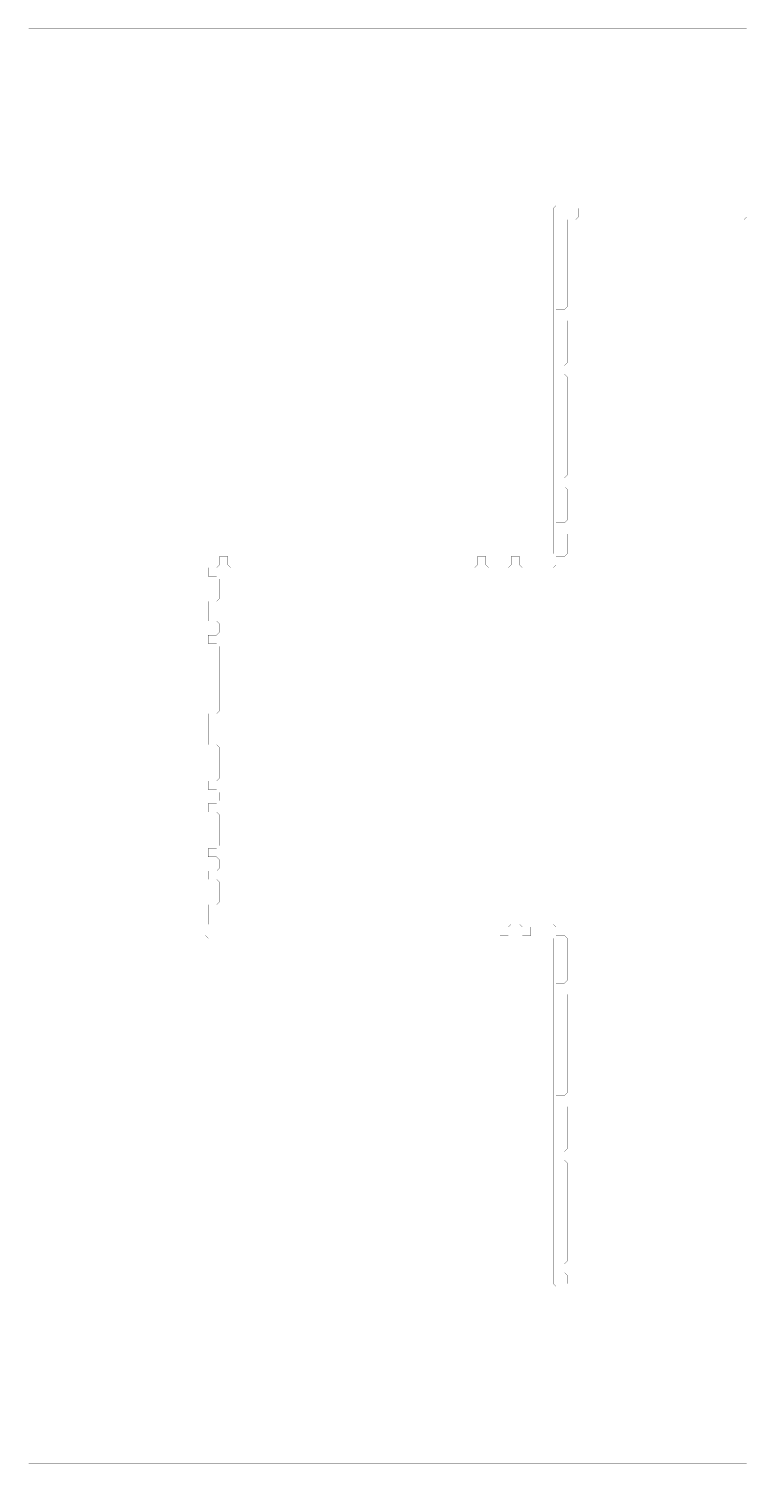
# Model space of a CAD drawing. Header units: metres. Extents: x 0 to 4939, y -4939 to 0.
# Drawn here: x 0 to 2470, y -4939 to 0 of the extents above; entities that cross this region are included whole.
import ezdxf

# ---------------------------------------------------------------- set-up
doc = ezdxf.new("R2010")
doc.units = ezdxf.units.M
doc.layers.add('conductor', color=1, linetype='Continuous')
doc.layers.add('substrate', color=5, linetype='Continuous')

msp = doc.modelspace()

# ---------------------------------------------------------------- linework, layer by layer
at = {"layer": 'conductor', "const_width": 0.5}
msp.add_lwpolyline([(2474.4, -647.6), (2464.8, -657.3), (2455.1, -657.3), (2445.4, -657.3), (2435.8, -657.3), (2426.1, -647.6), (2426.1, -637.9), (2426.1, -628.3), (2426.1, -618.6), (2416.4, -618.6), (2406.8, -618.6), (2397.1, -618.6), (2387.4, -618.6), (2377.8, -618.6), (2368.1, -618.6), (2358.4, -618.6), (2348.8, -618.6), (2339.1, -618.6), (2329.5, -618.6), (2319.8, -618.6), (2310.1, -618.6), (2300.5, -618.6), (2290.8, -618.6), (2281.1, -618.6), (2271.5, -618.6), (2261.8, -618.6), (2252.1, -618.6), (2242.5, -618.6), (2232.8, -618.6), (2223.1, -618.6), (2213.5, -618.6), (2203.8, -618.6), (2194.1, -618.6), (2184.5, -618.6), (2174.8, -618.6), (2165.1, -618.6), (2155.5, -618.6), (2145.8, -618.6), (2136.1, -618.6), (2126.5, -618.6), (2116.8, -618.6), (2107.1, -618.6), (2097.5, -618.6), (2087.8, -618.6), (2078.1, -618.6), (2068.5, -618.6), (2058.8, -618.6), (2049.1, -618.6), (2039.5, -618.6), (2029.8, -618.6), (2020.1, -618.6), (2010.5, -618.6), (2000.8, -618.6), (1991.1, -618.6), (1981.5, -618.6), (1971.8, -618.6), (1962.2, -618.6), (1952.5, -618.6), (1942.8, -618.6), (1933.2, -618.6), (1923.5, -618.6), (1913.8, -618.6), (1904.2, -618.6), (1894.5, -618.6), (1894.5, -628.3), (1894.5, -637.9), (1894.5, -647.6), (1884.8, -657.3), (1875.2, -657.3), (1865.5, -657.3), (1855.8, -657.3), (1855.8, -666.9), (1855.8, -676.6), (1855.8, -686.3), (1855.8, -695.9), (1855.8, -705.6), (1855.8, -715.3), (1855.8, -724.9), (1855.8, -734.6), (1855.8, -744.3), (1855.8, -753.9), (1855.8, -763.6), (1855.8, -773.3), (1855.8, -782.9), (1855.8, -792.6), (1855.8, -802.3), (1855.8, -811.9), (1855.8, -821.6), (1855.8, -831.3), (1855.8, -840.9), (1855.8, -850.6), (1855.8, -860.3), (1855.8, -869.9), (1855.8, -879.6), (1855.8, -889.3), (1855.8, -898.9), (1855.8, -908.6), (1855.8, -918.2), (1855.8, -927.9), (1855.8, -937.6), (1855.8, -947.2), (1855.8, -956.9), (1846.2, -966.6), (1836.5, -966.6), (1826.8, -966.6), (1817.2, -966.6), (1817.2, -976.2), (1817.2, -985.9), (1817.2, -995.6), (1826.8, -995.6), (1836.5, -995.6), (1846.2, -995.6), (1855.8, -1005.2), (1855.8, -1014.9), (1855.8, -1024.6), (1855.8, -1034.2), (1855.8, -1043.9), (1855.8, -1053.6), (1855.8, -1063.2), (1855.8, -1072.9), (1855.8, -1082.6), (1855.8, -1092.2), (1855.8, -1101.9), (1855.8, -1111.6), (1855.8, -1121.2), (1855.8, -1130.9), (1855.8, -1140.6), (1855.8, -1150.2), (1846.2, -1159.9), (1836.5, -1159.9), (1826.8, -1159.9), (1817.2, -1159.9), (1817.2, -1169.6), (1817.2, -1179.2), (1817.2, -1188.9), (1826.8, -1188.9), (1836.5, -1188.9), (1846.2, -1188.9), (1855.8, -1198.6), (1855.8, -1208.2), (1855.8, -1217.9), (1855.8, -1227.6), (1855.8, -1237.2), (1855.8, -1246.9), (1855.8, -1256.6), (1855.8, -1266.2), (1855.8, -1275.9), (1855.8, -1285.5), (1855.8, -1295.2), (1855.8, -1304.9), (1855.8, -1314.5), (1855.8, -1324.2), (1855.8, -1333.9), (1855.8, -1343.5), (1855.8, -1353.2), (1855.8, -1362.9), (1855.8, -1372.5), (1855.8, -1382.2), (1855.8, -1391.9), (1855.8, -1401.5), (1855.8, -1411.2), (1855.8, -1420.9), (1855.8, -1430.5), (1855.8, -1440.2), (1855.8, -1449.9), (1855.8, -1459.5), (1855.8, -1469.2), (1855.8, -1478.9), (1855.8, -1488.5), (1855.8, -1498.2), (1855.8, -1507.9), (1855.8, -1517.5), (1855.8, -1527.2), (1855.8, -1536.9), (1846.2, -1546.5), (1836.5, -1546.5), (1826.8, -1546.5), (1817.2, -1546.5), (1817.2, -1556.2), (1817.2, -1565.9), (1817.2, -1575.5), (1826.8, -1575.5), (1836.5, -1575.5), (1846.2, -1575.5), (1855.8, -1585.2), (1855.8, -1594.9), (1855.8, -1604.5), (1855.8, -1614.2), (1855.8, -1623.8), (1855.8, -1633.5), (1855.8, -1643.2), (1855.8, -1652.8), (1855.8, -1662.5), (1855.8, -1672.2), (1855.8, -1681.8), (1855.8, -1691.5), (1846.2, -1701.2), (1836.5, -1701.2), (1826.8, -1701.2), (1817.2, -1701.2), (1817.2, -1710.8), (1817.2, -1720.5), (1817.2, -1730.2), (1826.8, -1730.2), (1836.5, -1730.2), (1846.2, -1730.2), (1855.8, -1739.8), (1855.8, -1749.5), (1855.8, -1759.2), (1855.8, -1768.8), (1855.8, -1778.5), (1855.8, -1788.2), (1855.8, -1797.8), (1855.8, -1807.5), (1846.2, -1817.2), (1836.5, -1817.2), (1826.8, -1817.2), (1817.2, -1817.2), (1817.2, -1826.8), (1817.2, -1836.5), (1817.2, -1846.2), (1807.5, -1855.8), (1797.8, -1855.8), (1788.2, -1855.8), (1778.5, -1855.8), (1768.8, -1855.8), (1759.2, -1855.8), (1749.5, -1855.8), (1739.8, -1855.8), (1730.2, -1855.8), (1720.5, -1855.8), (1710.8, -1855.8), (1701.2, -1855.8), (1691.5, -1846.2), (1691.5, -1836.5), (1691.5, -1826.8), (1691.5, -1817.2), (1681.8, -1817.2), (1672.2, -1817.2), (1662.5, -1817.2), (1662.5, -1826.8), (1662.5, -1836.5), (1662.5, -1846.2), (1652.8, -1855.8), (1643.2, -1855.8), (1633.5, -1855.8), (1623.8, -1855.8), (1614.2, -1855.8), (1604.5, -1855.8), (1594.9, -1855.8), (1585.2, -1855.8), (1575.5, -1846.2), (1575.5, -1836.5), (1575.5, -1826.8), (1575.5, -1817.2), (1565.9, -1817.2), (1556.2, -1817.2), (1546.5, -1817.2), (1546.5, -1826.8), (1546.5, -1836.5), (1546.5, -1846.2), (1536.9, -1855.8), (1527.2, -1855.8), (1517.5, -1855.8), (1507.9, -1855.8), (1498.2, -1855.8), (1488.5, -1855.8), (1478.9, -1855.8), (1469.2, -1855.8), (1459.5, -1855.8), (1449.9, -1855.8), (1440.2, -1855.8), (1430.5, -1855.8), (1420.9, -1855.8), (1411.2, -1855.8), (1401.5, -1855.8), (1391.9, -1855.8), (1382.2, -1855.8), (1372.5, -1855.8), (1362.9, -1855.8), (1353.2, -1855.8), (1343.5, -1855.8), (1333.9, -1855.8), (1324.2, -1855.8), (1314.5, -1855.8), (1304.9, -1855.8), (1295.2, -1855.8), (1285.5, -1855.8), (1275.9, -1855.8), (1266.2, -1855.8), (1256.6, -1855.8), (1246.9, -1855.8), (1237.2, -1855.8), (1227.6, -1855.8), (1217.9, -1855.8), (1208.2, -1855.8), (1198.6, -1855.8), (1188.9, -1855.8), (1179.2, -1855.8), (1169.6, -1855.8), (1159.9, -1855.8), (1150.2, -1855.8), (1140.6, -1855.8), (1130.9, -1855.8), (1121.2, -1855.8), (1111.6, -1855.8), (1101.9, -1855.8), (1092.2, -1855.8), (1082.6, -1855.8), (1072.9, -1855.8), (1063.2, -1855.8), (1053.6, -1855.8), (1043.9, -1855.8), (1034.2, -1855.8), (1024.6, -1855.8), (1014.9, -1855.8), (1005.2, -1855.8), (995.6, -1855.8), (985.9, -1855.8), (976.2, -1855.8), (966.6, -1855.8), (956.9, -1855.8), (947.2, -1855.8), (937.6, -1855.8), (927.9, -1855.8), (918.2, -1855.8), (908.6, -1855.8), (898.9, -1855.8), (889.3, -1855.8), (879.6, -1855.8), (869.9, -1855.8), (860.3, -1855.8), (850.6, -1855.8), (840.9, -1855.8), (831.3, -1855.8), (821.6, -1855.8), (811.9, -1855.8), (802.3, -1855.8), (792.6, -1855.8), (782.9, -1855.8), (773.3, -1855.8), (763.6, -1855.8), (753.9, -1855.8), (744.3, -1855.8), (734.6, -1855.8), (724.9, -1855.8), (715.3, -1855.8), (705.6, -1855.8), (695.9, -1855.8), (686.3, -1846.2), (686.3, -1836.5), (686.3, -1826.8), (686.3, -1817.2), (676.6, -1817.2), (666.9, -1817.2), (657.3, -1817.2), (657.3, -1826.8), (657.3, -1836.5), (657.3, -1846.2), (647.6, -1855.8), (637.9, -1855.8), (628.3, -1855.8), (618.6, -1855.8), (618.6, -1865.5), (618.6, -1875.2), (618.6, -1884.8), (628.3, -1884.8), (637.9, -1884.8), (647.6, -1884.8), (657.3, -1894.5), (657.3, -1904.2), (657.3, -1913.8), (657.3, -1923.5), (657.3, -1933.2), (657.3, -1942.8), (657.3, -1952.5), (657.3, -1962.2), (647.6, -1971.8), (637.9, -1971.8), (628.3, -1971.8), (618.6, -1971.8), (618.6, -1981.5), (618.6, -1991.1), (618.6, -2000.8), (618.6, -2010.5), (618.6, -2020.1), (618.6, -2029.8), (618.6, -2039.5), (628.3, -2039.5), (637.9, -2039.5), (647.6, -2039.5), (657.3, -2049.1), (657.3, -2058.8), (657.3, -2068.5), (657.3, -2078.1), (647.6, -2087.8), (637.9, -2087.8), (628.3, -2087.8), (618.6, -2087.8), (618.6, -2097.5), (618.6, -2107.1), (618.6, -2116.8), (628.3, -2116.8), (637.9, -2116.8), (647.6, -2116.8), (657.3, -2126.5), (657.3, -2136.1), (657.3, -2145.8), (657.3, -2155.5), (657.3, -2165.1), (657.3, -2174.8), (657.3, -2184.5), (657.3, -2194.1), (657.3, -2203.8), (657.3, -2213.5), (657.3, -2223.1), (657.3, -2232.8), (657.3, -2242.5), (657.3, -2252.1), (657.3, -2261.8), (657.3, -2271.5), (657.3, -2281.1), (657.3, -2290.8), (657.3, -2300.5), (657.3, -2310.1), (657.3, -2319.8), (657.3, -2329.5), (657.3, -2339.1), (657.3, -2348.8), (647.6, -2358.4), (637.9, -2358.4), (628.3, -2358.4), (618.6, -2358.4), (618.6, -2368.1), (618.6, -2377.8), (618.6, -2387.4), (618.6, -2397.1), (618.6, -2406.8), (618.6, -2416.4), (618.6, -2426.1), (618.6, -2435.8), (618.6, -2445.4), (618.6, -2455.1), (618.6, -2464.8), (628.3, -2464.8), (637.9, -2464.8), (647.6, -2464.8), (657.3, -2474.4), (657.3, -2484.1), (657.3, -2493.8), (657.3, -2503.4), (657.3, -2513.1), (657.3, -2522.8), (657.3, -2532.4), (657.3, -2542.1), (657.3, -2551.8), (657.3, -2561.4), (657.3, -2571.1), (657.3, -2580.8), (647.6, -2590.4), (637.9, -2590.4), (628.3, -2590.4), (618.6, -2590.4), (618.6, -2600.1), (618.6, -2609.8), (618.6, -2619.4), (628.3, -2619.4), (637.9, -2619.4), (647.6, -2619.4), (657.3, -2629.1), (657.3, -2638.8), (657.3, -2648.4), (657.3, -2658.1), (647.6, -2667.8), (637.9, -2667.8), (628.3, -2667.8), (618.6, -2667.8), (618.6, -2677.4), (618.6, -2687.1), (618.6, -2696.8), (628.3, -2696.8), (637.9, -2696.8), (647.6, -2696.8), (657.3, -2706.4), (657.3, -2716.1), (657.3, -2725.7), (657.3, -2735.4), (657.3, -2745.1), (657.3, -2754.7), (657.3, -2764.4), (657.3, -2774.1), (657.3, -2783.7), (657.3, -2793.4), (657.3, -2803.1), (657.3, -2812.7), (647.6, -2822.4), (637.9, -2822.4), (628.3, -2822.4), (618.6, -2822.4), (618.6, -2832.1), (618.6, -2841.7), (618.6, -2851.4), (628.3, -2851.4), (637.9, -2851.4), (647.6, -2851.4), (657.3, -2861.1), (657.3, -2870.7), (657.3, -2880.4), (657.3, -2890.1), (647.6, -2899.7), (637.9, -2899.7), (628.3, -2899.7), (618.6, -2899.7), (618.6, -2909.4), (618.6, -2919.1), (618.6, -2928.7), (628.3, -2928.7), (637.9, -2928.7), (647.6, -2928.7), (657.3, -2938.4), (657.3, -2948.1), (657.3, -2957.7), (657.3, -2967.4), (657.3, -2977.1), (657.3, -2986.7), (657.3, -2996.4), (657.3, -3006.1), (647.6, -3015.7), (637.9, -3015.7), (628.3, -3015.7), (618.6, -3015.7), (618.6, -3025.4), (618.6, -3035.1), (618.6, -3044.7), (618.6, -3054.4), (618.6, -3064.1), (618.6, -3073.7), (618.6, -3083.4), (628.3, -3083.4), (637.9, -3083.4), (647.6, -3083.4), (657.3, -3083.4), (666.9, -3083.4), (676.6, -3083.4), (686.3, -3083.4), (695.9, -3083.4), (705.6, -3083.4), (715.3, -3083.4), (724.9, -3083.4), (734.6, -3083.4), (744.3, -3083.4), (753.9, -3083.4), (763.6, -3083.4), (773.3, -3083.4), (782.9, -3083.4), (792.6, -3083.4), (802.3, -3083.4), (811.9, -3083.4), (821.6, -3083.4), (831.3, -3083.4), (840.9, -3083.4), (850.6, -3083.4), (860.3, -3083.4), (869.9, -3083.4), (879.6, -3083.4), (889.3, -3083.4), (898.9, -3083.4), (908.6, -3083.4), (918.2, -3083.4), (927.9, -3083.4), (937.6, -3083.4), (947.2, -3083.4), (956.9, -3083.4), (966.6, -3083.4), (976.2, -3083.4), (985.9, -3083.4), (995.6, -3083.4), (1005.2, -3083.4), (1014.9, -3083.4), (1024.6, -3083.4), (1034.2, -3083.4), (1043.9, -3083.4), (1053.6, -3083.4), (1063.2, -3083.4), (1072.9, -3083.4), (1082.6, -3083.4), (1092.2, -3083.4), (1101.9, -3083.4), (1111.6, -3083.4), (1121.2, -3083.4), (1130.9, -3083.4), (1140.6, -3083.4), (1150.2, -3083.4), (1159.9, -3083.4), (1169.6, -3083.4), (1179.2, -3083.4), (1188.9, -3083.4), (1198.6, -3083.4), (1208.2, -3083.4), (1217.9, -3083.4), (1227.6, -3083.4), (1237.2, -3083.4), (1246.9, -3083.4), (1256.6, -3083.4), (1266.2, -3083.4), (1275.9, -3083.4), (1285.5, -3083.4), (1295.2, -3083.4), (1304.9, -3083.4), (1314.5, -3083.4), (1324.2, -3083.4), (1333.9, -3083.4), (1343.5, -3083.4), (1353.2, -3083.4), (1362.9, -3083.4), (1372.5, -3083.4), (1382.2, -3083.4), (1391.9, -3083.4), (1401.5, -3083.4), (1411.2, -3083.4), (1420.9, -3083.4), (1430.5, -3083.4), (1440.2, -3083.4), (1449.9, -3083.4), (1459.5, -3083.4), (1469.2, -3083.4), (1478.9, -3083.4), (1488.5, -3083.4), (1498.2, -3083.4), (1507.9, -3083.4), (1517.5, -3083.4), (1527.2, -3083.4), (1536.9, -3083.4), (1546.5, -3083.4), (1556.2, -3083.4), (1565.9, -3083.4), (1575.5, -3083.4), (1585.2, -3083.4), (1594.9, -3083.4), (1604.5, -3083.4), (1614.2, -3083.4), (1623.8, -3093), (1623.8, -3102.7), (1623.8, -3112.4), (1623.8, -3122), (1633.5, -3122), (1643.2, -3122), (1652.8, -3122), (1652.8, -3112.4), (1652.8, -3102.7), (1652.8, -3093), (1662.5, -3083.4), (1672.2, -3083.4), (1681.8, -3083.4), (1691.5, -3083.4), (1701.2, -3093), (1701.2, -3102.7), (1701.2, -3112.4), (1701.2, -3122), (1710.8, -3122), (1720.5, -3122), (1730.2, -3122), (1730.2, -3112.4), (1730.2, -3102.7), (1730.2, -3093), (1739.8, -3083.4), (1749.5, -3083.4), (1759.2, -3083.4), (1768.8, -3083.4), (1778.5, -3083.4), (1788.2, -3083.4), (1797.8, -3083.4), (1807.5, -3083.4), (1817.2, -3093), (1817.2, -3102.7), (1817.2, -3112.4), (1817.2, -3122), (1826.8, -3122), (1836.5, -3122), (1846.2, -3122), (1855.8, -3131.7), (1855.8, -3141.4), (1855.8, -3151), (1855.8, -3160.7), (1855.8, -3170.4), (1855.8, -3180), (1855.8, -3189.7), (1855.8, -3199.4), (1855.8, -3209), (1855.8, -3218.7), (1855.8, -3228.4), (1855.8, -3238), (1855.8, -3247.7), (1855.8, -3257.4), (1855.8, -3267), (1855.8, -3276.7), (1846.2, -3286.4), (1836.5, -3286.4), (1826.8, -3286.4), (1817.2, -3286.4), (1817.2, -3296), (1817.2, -3305.7), (1817.2, -3315.4), (1826.8, -3315.4), (1836.5, -3315.4), (1846.2, -3315.4), (1855.8, -3325), (1855.8, -3334.7), (1855.8, -3344.4), (1855.8, -3354), (1855.8, -3363.7), (1855.8, -3373.4), (1855.8, -3383), (1855.8, -3392.7), (1855.8, -3402.4), (1855.8, -3412), (1855.8, -3421.7), (1855.8, -3431.3), (1855.8, -3441), (1855.8, -3450.7), (1855.8, -3460.3), (1855.8, -3470), (1855.8, -3479.7), (1855.8, -3489.3), (1855.8, -3499), (1855.8, -3508.7), (1855.8, -3518.3), (1855.8, -3528), (1855.8, -3537.7), (1855.8, -3547.3), (1855.8, -3557), (1855.8, -3566.7), (1855.8, -3576.3), (1855.8, -3586), (1855.8, -3595.7), (1855.8, -3605.3), (1855.8, -3615), (1855.8, -3624.7), (1855.8, -3634.3), (1855.8, -3644), (1855.8, -3653.7), (1855.8, -3663.3), (1846.2, -3673), (1836.5, -3673), (1826.8, -3673), (1817.2, -3673), (1817.2, -3682.7), (1817.2, -3692.3), (1817.2, -3702), (1826.8, -3702), (1836.5, -3702), (1846.2, -3702), (1855.8, -3711.7), (1855.8, -3721.3), (1855.8, -3731), (1855.8, -3740.7), (1855.8, -3750.3), (1855.8, -3760), (1855.8, -3769.7), (1855.8, -3779.3), (1855.8, -3789), (1855.8, -3798.6), (1855.8, -3808.3), (1855.8, -3818), (1855.8, -3827.6), (1855.8, -3837.3), (1855.8, -3847), (1855.8, -3856.6), (1846.2, -3866.3), (1836.5, -3866.3), (1826.8, -3866.3), (1817.2, -3866.3), (1817.2, -3876), (1817.2, -3885.6), (1817.2, -3895.3), (1826.8, -3895.3), (1836.5, -3895.3), (1846.2, -3895.3), (1855.8, -3905), (1855.8, -3914.6), (1855.8, -3924.3), (1855.8, -3934), (1855.8, -3943.6), (1855.8, -3953.3), (1855.8, -3963), (1855.8, -3972.6), (1855.8, -3982.3), (1855.8, -3992), (1855.8, -4001.6), (1855.8, -4011.3), (1855.8, -4021), (1855.8, -4030.6), (1855.8, -4040.3), (1855.8, -4050), (1855.8, -4059.6), (1855.8, -4069.3), (1855.8, -4079), (1855.8, -4088.6), (1855.8, -4098.3), (1855.8, -4108), (1855.8, -4117.6), (1855.8, -4127.3), (1855.8, -4137), (1855.8, -4146.6), (1855.8, -4156.3), (1855.8, -4165.9), (1855.8, -4175.6), (1855.8, -4185.3), (1855.8, -4194.9), (1855.8, -4204.6), (1855.8, -4214.3), (1855.8, -4223.9), (1855.8, -4233.6), (1855.8, -4243.3), (1846.2, -4252.9), (1836.5, -4252.9), (1826.8, -4252.9), (1817.2, -4252.9), (1817.2, -4262.6), (1817.2, -4272.3), (1817.2, -4281.9), (1826.8, -4281.9), (1836.5, -4281.9), (1846.2, -4281.9), (1855.8, -4291.6), (1855.8, -4301.3), (1855.8, -4310.9), (1855.8, -4320.6), (1865.5, -4320.6), (1875.2, -4320.6), (1884.8, -4320.6), (1894.5, -4320.6), (1904.2, -4320.6), (1913.8, -4320.6), (1923.5, -4320.6), (1933.2, -4320.6), (1942.8, -4320.6), (1952.5, -4320.6), (1962.2, -4320.6), (1971.8, -4320.6), (1981.5, -4320.6), (1991.1, -4320.6), (2000.8, -4320.6), (2010.5, -4320.6), (2020.1, -4320.6), (2029.8, -4320.6), (2039.5, -4320.6), (2049.1, -4320.6), (2058.8, -4320.6), (2068.5, -4320.6), (2078.1, -4320.6), (2087.8, -4320.6), (2097.5, -4320.6), (2107.1, -4320.6), (2116.8, -4320.6), (2116.8, -4310.9), (2116.8, -4301.3), (2116.8, -4291.6), (2126.5, -4281.9), (2136.1, -4281.9), (2145.8, -4281.9), (2155.5, -4281.9), (2165.1, -4291.6), (2165.1, -4301.3), (2165.1, -4310.9), (2165.1, -4320.6), (2174.8, -4320.6), (2184.5, -4320.6), (2194.1, -4320.6), (2203.8, -4320.6), (2213.5, -4320.6), (2223.1, -4320.6), (2232.8, -4320.6), (2242.5, -4320.6), (2252.1, -4320.6), (2261.8, -4320.6), (2271.5, -4320.6), (2281.1, -4320.6), (2290.8, -4320.6), (2300.5, -4320.6), (2310.1, -4320.6), (2319.8, -4320.6), (2329.5, -4320.6), (2339.1, -4320.6), (2348.8, -4320.6), (2358.4, -4320.6), (2368.1, -4320.6), (2377.8, -4320.6), (2387.4, -4320.6), (2397.1, -4320.6), (2406.8, -4320.6), (2416.4, -4320.6), (2426.1, -4320.6), (2435.8, -4320.6), (2445.4, -4320.6), (2455.1, -4320.6), (2464.8, -4320.6), (2474.4, -4320.6)], dxfattribs=at)
at = {"layer": 'substrate', "const_width": 0.5}
for points in [[(2474.4, 0), (2464.8, 0), (2455.1, 0), (2445.4, 0), (2435.8, 0), (2426.1, 0), (2416.4, 0), (2406.8, 0), (2397.1, 0), (2387.4, 0), (2377.8, 0), (2368.1, 0), (2358.4, 0), (2348.8, 0), (2339.1, 0), (2329.5, 0), (2319.8, 0), (2310.1, 0), (2300.5, 0), (2290.8, 0), (2281.1, 0), (2271.5, 0), (2261.8, 0), (2252.1, 0), (2242.5, 0), (2232.8, 0), (2223.1, 0), (2213.5, 0), (2203.8, 0), (2194.1, 0), (2184.5, 0), (2174.8, 0), (2165.1, 0), (2155.5, 0), (2145.8, 0), (2136.1, 0), (2126.5, 0), (2116.8, 0), (2107.1, 0), (2097.5, 0), (2087.8, 0), (2078.1, 0), (2068.5, 0), (2058.8, 0), (2049.1, 0), (2039.5, 0), (2029.8, 0), (2020.1, 0), (2010.5, 0), (2000.8, 0), (1991.1, 0), (1981.5, 0), (1971.8, 0), (1962.2, 0), (1952.5, 0), (1942.8, 0), (1933.2, 0), (1923.5, 0), (1913.8, 0), (1904.2, 0), (1894.5, 0), (1884.8, 0), (1875.2, 0), (1865.5, 0), (1855.8, 0), (1846.2, 0), (1836.5, 0), (1826.8, 0), (1817.2, 0), (1807.5, 0), (1797.8, 0), (1788.2, 0), (1778.5, 0), (1768.8, 0), (1759.2, 0), (1749.5, 0), (1739.8, 0), (1730.2, 0), (1720.5, 0), (1710.8, 0), (1701.2, 0), (1691.5, 0), (1681.8, 0), (1672.2, 0), (1662.5, 0), (1652.8, 0), (1643.2, 0), (1633.5, 0), (1623.8, 0), (1614.2, 0), (1604.5, 0), (1594.9, 0), (1585.2, 0), (1575.5, 0), (1565.9, 0), (1556.2, 0), (1546.5, 0), (1536.9, 0), (1527.2, 0), (1517.5, 0), (1507.9, 0), (1498.2, 0), (1488.5, 0), (1478.9, 0), (1469.2, 0), (1459.5, 0), (1449.9, 0), (1440.2, 0), (1430.5, 0), (1420.9, 0), (1411.2, 0), (1401.5, 0), (1391.9, 0), (1382.2, 0), (1372.5, 0), (1362.9, 0), (1353.2, 0), (1343.5, 0), (1333.9, 0), (1324.2, 0), (1314.5, 0), (1304.9, 0), (1295.2, 0), (1285.5, 0), (1275.9, 0), (1266.2, 0), (1256.6, 0), (1246.9, 0), (1237.2, 0), (1227.6, 0), (1217.9, 0), (1208.2, 0), (1198.6, 0), (1188.9, 0), (1179.2, 0), (1169.6, 0), (1159.9, 0), (1150.2, 0), (1140.6, 0), (1130.9, 0), (1121.2, 0), (1111.6, 0), (1101.9, 0), (1092.2, 0), (1082.6, 0), (1072.9, 0), (1063.2, 0), (1053.6, 0), (1043.9, 0), (1034.2, 0), (1024.6, 0), (1014.9, 0), (1005.2, 0), (995.6, 0), (985.9, 0), (976.2, 0), (966.6, 0), (956.9, 0), (947.2, 0), (937.6, 0), (927.9, 0), (918.2, 0), (908.6, 0), (898.9, 0), (889.3, 0), (879.6, 0), (869.9, 0), (860.3, 0), (850.6, 0), (840.9, 0), (831.3, 0), (821.6, 0), (811.9, 0), (802.3, 0), (792.6, 0), (782.9, 0), (773.3, 0), (763.6, 0), (753.9, 0), (744.3, 0), (734.6, 0), (724.9, 0), (715.3, 0), (705.6, 0), (695.9, 0), (686.3, 0), (676.6, 0), (666.9, 0), (657.3, 0), (647.6, 0), (637.9, 0), (628.3, 0), (618.6, 0), (608.9, 0), (599.3, 0), (589.6, 0), (579.9, 0), (570.3, 0), (560.6, 0), (550.9, 0), (541.3, 0), (531.6, 0), (522, 0), (512.3, 0), (502.6, 0), (493, 0), (483.3, 0), (473.6, 0), (464, 0), (454.3, 0), (444.6, 0), (435, 0), (425.3, 0), (415.6, 0), (406, 0), (396.3, 0), (386.6, 0), (377, 0), (367.3, 0), (357.6, 0), (348, 0), (338.3, 0), (328.6, 0), (319, 0), (309.3, 0), (299.6, 0), (290, 0), (280.3, 0), (270.6, 0), (261, 0), (251.3, 0), (241.6, 0), (232, 0), (222.3, 0), (212.6, 0), (203, 0), (193.3, 0), (183.6, 0), (174, 0), (164.3, 0), (154.7, 0), (145, 0), (135.3, 0), (125.7, 0), (116, 0), (106.3, 0), (96.7, 0), (87, 0), (77.3, 0), (67.7, 0), (58, 0), (48.3, 0), (38.7, 0), (29, 0), (19.3, 0), (9.7, 0), (0, 0), (0, -9.7), (0, -19.3), (0, -29), (0, -38.7), (0, -48.3), (0, -58), (0, -67.7), (0, -77.3), (0, -87), (0, -96.7), (0, -106.3), (0, -116), (0, -125.7), (0, -135.3), (0, -145), (0, -154.7), (0, -164.3), (0, -174), (0, -183.6), (0, -193.3), (0, -203), (0, -212.6), (0, -222.3), (0, -232), (0, -241.6), (0, -251.3), (0, -261), (0, -270.6), (0, -280.3), (0, -290), (0, -299.6), (0, -309.3), (0, -319), (0, -328.6), (0, -338.3), (0, -348), (0, -357.6), (0, -367.3), (0, -377), (0, -386.6), (0, -396.3), (0, -406), (0, -415.6), (0, -425.3), (0, -435), (0, -444.6), (0, -454.3), (0, -464), (0, -473.6), (0, -483.3), (0, -493), (0, -502.6), (0, -512.3), (0, -522), (0, -531.6), (0, -541.3), (0, -550.9), (0, -560.6), (0, -570.3), (0, -579.9), (0, -589.6), (0, -599.3), (0, -608.9), (0, -618.6), (0, -628.3), (0, -637.9), (0, -647.6), (0, -657.3), (0, -666.9), (0, -676.6), (0, -686.3), (0, -695.9), (0, -705.6), (0, -715.3), (0, -724.9), (0, -734.6), (0, -744.3), (0, -753.9), (0, -763.6), (0, -773.3), (0, -782.9), (0, -792.6), (0, -802.3), (0, -811.9), (0, -821.6), (0, -831.3), (0, -840.9), (0, -850.6), (0, -860.3), (0, -869.9), (0, -879.6), (0, -889.3), (0, -898.9), (0, -908.6), (0, -918.2), (0, -927.9), (0, -937.6), (0, -947.2), (0, -956.9), (0, -966.6), (0, -976.2), (0, -985.9), (0, -995.6), (0, -1005.2), (0, -1014.9), (0, -1024.6), (0, -1034.2), (0, -1043.9), (0, -1053.6), (0, -1063.2), (0, -1072.9), (0, -1082.6), (0, -1092.2), (0, -1101.9), (0, -1111.6), (0, -1121.2), (0, -1130.9), (0, -1140.6), (0, -1150.2), (0, -1159.9), (0, -1169.6), (0, -1179.2), (0, -1188.9), (0, -1198.6), (0, -1208.2), (0, -1217.9), (0, -1227.6), (0, -1237.2), (0, -1246.9), (0, -1256.6), (0, -1266.2), (0, -1275.9), (0, -1285.5), (0, -1295.2), (0, -1304.9), (0, -1314.5), (0, -1324.2), (0, -1333.9), (0, -1343.5), (0, -1353.2), (0, -1362.9), (0, -1372.5), (0, -1382.2), (0, -1391.9), (0, -1401.5), (0, -1411.2), (0, -1420.9), (0, -1430.5), (0, -1440.2), (0, -1449.9), (0, -1459.5), (0, -1469.2), (0, -1478.9), (0, -1488.5), (0, -1498.2), (0, -1507.9), (0, -1517.5), (0, -1527.2), (0, -1536.9), (0, -1546.5), (0, -1556.2), (0, -1565.9), (0, -1575.5), (0, -1585.2), (0, -1594.9), (0, -1604.5), (0, -1614.2), (0, -1623.8), (0, -1633.5), (0, -1643.2), (0, -1652.8), (0, -1662.5), (0, -1672.2), (0, -1681.8), (0, -1691.5), (0, -1701.2), (0, -1710.8), (0, -1720.5), (0, -1730.2), (0, -1739.8), (0, -1749.5), (0, -1759.2), (0, -1768.8), (0, -1778.5), (0, -1788.2), (0, -1797.8), (0, -1807.5), (0, -1817.2), (0, -1826.8), (0, -1836.5), (0, -1846.2), (0, -1855.8), (0, -1865.5), (0, -1875.2), (0, -1884.8), (0, -1894.5), (0, -1904.2), (0, -1913.8), (0, -1923.5), (0, -1933.2), (0, -1942.8), (0, -1952.5), (0, -1962.2), (0, -1971.8), (0, -1981.5), (0, -1991.1), (0, -2000.8), (0, -2010.5), (0, -2020.1), (0, -2029.8), (0, -2039.5), (0, -2049.1), (0, -2058.8), (0, -2068.5), (0, -2078.1), (0, -2087.8), (0, -2097.5), (0, -2107.1), (0, -2116.8), (0, -2126.5), (0, -2136.1), (0, -2145.8), (0, -2155.5), (0, -2165.1), (0, -2174.8), (0, -2184.5), (0, -2194.1), (0, -2203.8), (0, -2213.5), (0, -2223.1), (0, -2232.8), (0, -2242.5), (0, -2252.1), (0, -2261.8), (0, -2271.5), (0, -2281.1), (0, -2290.8), (0, -2300.5), (0, -2310.1), (0, -2319.8), (0, -2329.5), (0, -2339.1), (0, -2348.8), (0, -2358.4), (0, -2368.1), (0, -2377.8), (0, -2387.4), (0, -2397.1), (0, -2406.8), (0, -2416.4), (0, -2426.1), (0, -2435.8), (0, -2445.4), (0, -2455.1), (0, -2464.8), (0, -2474.4), (0, -2484.1), (0, -2493.8), (0, -2503.4), (0, -2513.1), (0, -2522.8), (0, -2532.4), (0, -2542.1), (0, -2551.8), (0, -2561.4), (0, -2571.1), (0, -2580.8), (0, -2590.4), (0, -2600.1), (0, -2609.8), (0, -2619.4), (0, -2629.1), (0, -2638.8), (0, -2648.4), (0, -2658.1), (0, -2667.8), (0, -2677.4), (0, -2687.1), (0, -2696.8), (0, -2706.4), (0, -2716.1), (0, -2725.7), (0, -2735.4), (0, -2745.1), (0, -2754.7), (0, -2764.4), (0, -2774.1), (0, -2783.7), (0, -2793.4), (0, -2803.1), (0, -2812.7), (0, -2822.4), (0, -2832.1), (0, -2841.7), (0, -2851.4), (0, -2861.1), (0, -2870.7), (0, -2880.4), (0, -2890.1), (0, -2899.7), (0, -2909.4), (0, -2919.1), (0, -2928.7), (0, -2938.4), (0, -2948.1), (0, -2957.7), (0, -2967.4), (0, -2977.1), (0, -2986.7), (0, -2996.4), (0, -3006.1), (0, -3015.7), (0, -3025.4), (0, -3035.1), (0, -3044.7), (0, -3054.4), (0, -3064.1), (0, -3073.7), (0, -3083.4), (0, -3093), (0, -3102.7), (0, -3112.4), (0, -3122), (0, -3131.7), (0, -3141.4), (0, -3151), (0, -3160.7), (0, -3170.4), (0, -3180), (0, -3189.7), (0, -3199.4), (0, -3209), (0, -3218.7), (0, -3228.4), (0, -3238), (0, -3247.7), (0, -3257.4), (0, -3267), (0, -3276.7), (0, -3286.4), (0, -3296), (0, -3305.7), (0, -3315.4), (0, -3325), (0, -3334.7), (0, -3344.4), (0, -3354), (0, -3363.7), (0, -3373.4), (0, -3383), (0, -3392.7), (0, -3402.4), (0, -3412), (0, -3421.7), (0, -3431.3), (0, -3441), (0, -3450.7), (0, -3460.3), (0, -3470), (0, -3479.7), (0, -3489.3), (0, -3499), (0, -3508.7), (0, -3518.3), (0, -3528), (0, -3537.7), (0, -3547.3), (0, -3557), (0, -3566.7), (0, -3576.3), (0, -3586), (0, -3595.7), (0, -3605.3), (0, -3615), (0, -3624.7), (0, -3634.3), (0, -3644), (0, -3653.7), (0, -3663.3), (0, -3673), (0, -3682.7), (0, -3692.3), (0, -3702), (0, -3711.7), (0, -3721.3), (0, -3731), (0, -3740.7), (0, -3750.3), (0, -3760), (0, -3769.7), (0, -3779.3), (0, -3789), (0, -3798.6), (0, -3808.3), (0, -3818), (0, -3827.6), (0, -3837.3), (0, -3847), (0, -3856.6), (0, -3866.3), (0, -3876), (0, -3885.6), (0, -3895.3), (0, -3905), (0, -3914.6), (0, -3924.3), (0, -3934), (0, -3943.6), (0, -3953.3), (0, -3963), (0, -3972.6), (0, -3982.3), (0, -3992), (0, -4001.6), (0, -4011.3), (0, -4021), (0, -4030.6), (0, -4040.3), (0, -4050), (0, -4059.6), (0, -4069.3), (0, -4079), (0, -4088.6), (0, -4098.3), (0, -4108), (0, -4117.6), (0, -4127.3), (0, -4137), (0, -4146.6), (0, -4156.3), (0, -4165.9), (0, -4175.6), (0, -4185.3), (0, -4194.9), (0, -4204.6), (0, -4214.3), (0, -4223.9), (0, -4233.6), (0, -4243.3), (0, -4252.9), (0, -4262.6), (0, -4272.3), (0, -4281.9), (0, -4291.6), (0, -4301.3), (0, -4310.9), (0, -4320.6), (0, -4330.3), (0, -4339.9), (0, -4349.6), (0, -4359.3), (0, -4368.9), (0, -4378.6), (0, -4388.3), (0, -4397.9), (0, -4407.6), (0, -4417.3), (0, -4426.9), (0, -4436.6), (0, -4446.3), (0, -4455.9), (0, -4465.6), (0, -4475.3), (0, -4484.9), (0, -4494.6), (0, -4504.3), (0, -4513.9), (0, -4523.6), (0, -4533.2), (0, -4542.9), (0, -4552.6), (0, -4562.2), (0, -4571.9), (0, -4581.6), (0, -4591.2), (0, -4600.9), (0, -4610.6), (0, -4620.2), (0, -4629.9), (0, -4639.6), (0, -4649.2), (0, -4658.9), (0, -4668.6), (0, -4678.2), (0, -4687.9), (0, -4697.6), (0, -4707.2), (0, -4716.9), (0, -4726.6), (0, -4736.2), (0, -4745.9), (0, -4755.6), (0, -4765.2), (0, -4774.9), (0, -4784.6), (0, -4794.2), (0, -4803.9), (0, -4813.6), (0, -4823.2), (0, -4832.9), (0, -4842.6), (0, -4852.2), (0, -4861.9), (0, -4871.5), (0, -4881.2), (0, -4890.9), (0, -4900.5), (0, -4910.2), (0, -4919.9), (0, -4929.5), (0, -4939.2), (9.7, -4939.2), (19.3, -4939.2), (29, -4939.2), (38.7, -4939.2), (48.3, -4939.2), (58, -4939.2), (67.7, -4939.2), (77.3, -4939.2), (87, -4939.2), (96.7, -4939.2), (106.3, -4939.2), (116, -4939.2), (125.7, -4939.2), (135.3, -4939.2), (145, -4939.2), (154.7, -4939.2), (164.3, -4939.2), (174, -4939.2), (183.6, -4939.2), (193.3, -4939.2), (203, -4939.2), (212.6, -4939.2), (222.3, -4939.2), (232, -4939.2), (241.6, -4939.2), (251.3, -4939.2), (261, -4939.2), (270.6, -4939.2), (280.3, -4939.2), (290, -4939.2), (299.6, -4939.2), (309.3, -4939.2), (319, -4939.2), (328.6, -4939.2), (338.3, -4939.2), (348, -4939.2), (357.6, -4939.2), (367.3, -4939.2), (377, -4939.2), (386.6, -4939.2), (396.3, -4939.2), (406, -4939.2), (415.6, -4939.2), (425.3, -4939.2), (435, -4939.2), (444.6, -4939.2), (454.3, -4939.2), (464, -4939.2), (473.6, -4939.2), (483.3, -4939.2), (493, -4939.2), (502.6, -4939.2), (512.3, -4939.2), (522, -4939.2), (531.6, -4939.2), (541.3, -4939.2), (550.9, -4939.2), (560.6, -4939.2), (570.3, -4939.2), (579.9, -4939.2), (589.6, -4939.2), (599.3, -4939.2), (608.9, -4939.2), (618.6, -4939.2), (628.3, -4939.2), (637.9, -4939.2), (647.6, -4939.2), (657.3, -4939.2), (666.9, -4939.2), (676.6, -4939.2), (686.3, -4939.2), (695.9, -4939.2), (705.6, -4939.2), (715.3, -4939.2), (724.9, -4939.2), (734.6, -4939.2), (744.3, -4939.2), (753.9, -4939.2), (763.6, -4939.2), (773.3, -4939.2), (782.9, -4939.2), (792.6, -4939.2), (802.3, -4939.2), (811.9, -4939.2), (821.6, -4939.2), (831.3, -4939.2), (840.9, -4939.2), (850.6, -4939.2), (860.3, -4939.2), (869.9, -4939.2), (879.6, -4939.2), (889.3, -4939.2), (898.9, -4939.2), (908.6, -4939.2), (918.2, -4939.2), (927.9, -4939.2), (937.6, -4939.2), (947.2, -4939.2), (956.9, -4939.2), (966.6, -4939.2), (976.2, -4939.2), (985.9, -4939.2), (995.6, -4939.2), (1005.2, -4939.2), (1014.9, -4939.2), (1024.6, -4939.2), (1034.2, -4939.2), (1043.9, -4939.2), (1053.6, -4939.2), (1063.2, -4939.2), (1072.9, -4939.2), (1082.6, -4939.2), (1092.2, -4939.2), (1101.9, -4939.2), (1111.6, -4939.2), (1121.2, -4939.2), (1130.9, -4939.2), (1140.6, -4939.2), (1150.2, -4939.2), (1159.9, -4939.2), (1169.6, -4939.2), (1179.2, -4939.2), (1188.9, -4939.2), (1198.6, -4939.2), (1208.2, -4939.2), (1217.9, -4939.2), (1227.6, -4939.2), (1237.2, -4939.2), (1246.9, -4939.2), (1256.6, -4939.2), (1266.2, -4939.2), (1275.9, -4939.2), (1285.5, -4939.2), (1295.2, -4939.2), (1304.9, -4939.2), (1314.5, -4939.2), (1324.2, -4939.2), (1333.9, -4939.2), (1343.5, -4939.2), (1353.2, -4939.2), (1362.9, -4939.2), (1372.5, -4939.2), (1382.2, -4939.2), (1391.9, -4939.2), (1401.5, -4939.2), (1411.2, -4939.2), (1420.9, -4939.2), (1430.5, -4939.2), (1440.2, -4939.2), (1449.9, -4939.2), (1459.5, -4939.2), (1469.2, -4939.2), (1478.9, -4939.2), (1488.5, -4939.2), (1498.2, -4939.2), (1507.9, -4939.2), (1517.5, -4939.2), (1527.2, -4939.2), (1536.9, -4939.2), (1546.5, -4939.2), (1556.2, -4939.2), (1565.9, -4939.2), (1575.5, -4939.2), (1585.2, -4939.2), (1594.9, -4939.2), (1604.5, -4939.2), (1614.2, -4939.2), (1623.8, -4939.2), (1633.5, -4939.2), (1643.2, -4939.2), (1652.8, -4939.2), (1662.5, -4939.2), (1672.2, -4939.2), (1681.8, -4939.2), (1691.5, -4939.2), (1701.2, -4939.2), (1710.8, -4939.2), (1720.5, -4939.2), (1730.2, -4939.2), (1739.8, -4939.2), (1749.5, -4939.2), (1759.2, -4939.2), (1768.8, -4939.2), (1778.5, -4939.2), (1788.2, -4939.2), (1797.8, -4939.2), (1807.5, -4939.2), (1817.2, -4939.2), (1826.8, -4939.2), (1836.5, -4939.2), (1846.2, -4939.2), (1855.8, -4939.2), (1865.5, -4939.2), (1875.2, -4939.2), (1884.8, -4939.2), (1894.5, -4939.2), (1904.2, -4939.2), (1913.8, -4939.2), (1923.5, -4939.2), (1933.2, -4939.2), (1942.8, -4939.2), (1952.5, -4939.2), (1962.2, -4939.2), (1971.8, -4939.2), (1981.5, -4939.2), (1991.1, -4939.2), (2000.8, -4939.2), (2010.5, -4939.2), (2020.1, -4939.2), (2029.8, -4939.2), (2039.5, -4939.2), (2049.1, -4939.2), (2058.8, -4939.2), (2068.5, -4939.2), (2078.1, -4939.2), (2087.8, -4939.2), (2097.5, -4939.2), (2107.1, -4939.2), (2116.8, -4939.2), (2126.5, -4939.2), (2136.1, -4939.2), (2145.8, -4939.2), (2155.5, -4939.2), (2165.1, -4939.2), (2174.8, -4939.2), (2184.5, -4939.2), (2194.1, -4939.2), (2203.8, -4939.2), (2213.5, -4939.2), (2223.1, -4939.2), (2232.8, -4939.2), (2242.5, -4939.2), (2252.1, -4939.2), (2261.8, -4939.2), (2271.5, -4939.2), (2281.1, -4939.2), (2290.8, -4939.2), (2300.5, -4939.2), (2310.1, -4939.2), (2319.8, -4939.2), (2329.5, -4939.2), (2339.1, -4939.2), (2348.8, -4939.2), (2358.4, -4939.2), (2368.1, -4939.2), (2377.8, -4939.2), (2387.4, -4939.2), (2397.1, -4939.2), (2406.8, -4939.2), (2416.4, -4939.2), (2426.1, -4939.2), (2435.8, -4939.2), (2445.4, -4939.2), (2455.1, -4939.2), (2464.8, -4939.2), (2474.4, -4939.2)], [(2474.4, -4330.3), (2464.8, -4330.3), (2455.1, -4330.3), (2445.4, -4330.3), (2435.8, -4330.3), (2426.1, -4330.3), (2416.4, -4330.3), (2406.8, -4330.3), (2397.1, -4330.3), (2387.4, -4330.3), (2377.8, -4330.3), (2368.1, -4330.3), (2358.4, -4330.3), (2348.8, -4330.3), (2339.1, -4330.3), (2329.5, -4330.3), (2319.8, -4330.3), (2310.1, -4330.3), (2300.5, -4330.3), (2290.8, -4330.3), (2281.1, -4330.3), (2271.5, -4330.3), (2261.8, -4330.3), (2252.1, -4330.3), (2242.5, -4330.3), (2232.8, -4330.3), (2223.1, -4330.3), (2213.5, -4330.3), (2203.8, -4330.3), (2194.1, -4330.3), (2184.5, -4330.3), (2174.8, -4330.3), (2165.1, -4330.3), (2155.5, -4330.3), (2145.8, -4330.3), (2136.1, -4330.3), (2126.5, -4330.3), (2116.8, -4330.3), (2107.1, -4330.3), (2097.5, -4330.3), (2087.8, -4330.3), (2078.1, -4330.3), (2068.5, -4330.3), (2058.8, -4330.3), (2049.1, -4330.3), (2039.5, -4330.3), (2029.8, -4330.3), (2020.1, -4330.3), (2010.5, -4330.3), (2000.8, -4330.3), (1991.1, -4330.3), (1981.5, -4330.3), (1971.8, -4330.3), (1962.2, -4330.3), (1952.5, -4330.3), (1942.8, -4330.3), (1933.2, -4330.3), (1923.5, -4330.3), (1913.8, -4330.3), (1904.2, -4330.3), (1894.5, -4330.3), (1884.8, -4330.3), (1875.2, -4330.3), (1865.5, -4330.3), (1855.8, -4330.3), (1846.2, -4330.3), (1836.5, -4330.3), (1826.8, -4330.3), (1817.2, -4330.3), (1807.5, -4320.6), (1807.5, -4310.9), (1807.5, -4301.3), (1807.5, -4291.6), (1807.5, -4281.9), (1807.5, -4272.3), (1807.5, -4262.6), (1807.5, -4252.9), (1807.5, -4243.3), (1807.5, -4233.6), (1807.5, -4223.9), (1807.5, -4214.3), (1807.5, -4204.6), (1807.5, -4194.9), (1807.5, -4185.3), (1807.5, -4175.6), (1807.5, -4165.9), (1807.5, -4156.3), (1807.5, -4146.6), (1807.5, -4137), (1807.5, -4127.3), (1807.5, -4117.6), (1807.5, -4108), (1807.5, -4098.3), (1807.5, -4088.6), (1807.5, -4079), (1807.5, -4069.3), (1807.5, -4059.6), (1807.5, -4050), (1807.5, -4040.3), (1807.5, -4030.6), (1807.5, -4021), (1807.5, -4011.3), (1807.5, -4001.6), (1807.5, -3992), (1807.5, -3982.3), (1807.5, -3972.6), (1807.5, -3963), (1807.5, -3953.3), (1807.5, -3943.6), (1807.5, -3934), (1807.5, -3924.3), (1807.5, -3914.6), (1807.5, -3905), (1807.5, -3895.3), (1807.5, -3885.6), (1807.5, -3876), (1807.5, -3866.3), (1807.5, -3856.6), (1807.5, -3847), (1807.5, -3837.3), (1807.5, -3827.6), (1807.5, -3818), (1807.5, -3808.3), (1807.5, -3798.6), (1807.5, -3789), (1807.5, -3779.3), (1807.5, -3769.7), (1807.5, -3760), (1807.5, -3750.3), (1807.5, -3740.7), (1807.5, -3731), (1807.5, -3721.3), (1807.5, -3711.7), (1807.5, -3702), (1807.5, -3692.3), (1807.5, -3682.7), (1807.5, -3673), (1807.5, -3663.3), (1807.5, -3653.7), (1807.5, -3644), (1807.5, -3634.3), (1807.5, -3624.7), (1807.5, -3615), (1807.5, -3605.3), (1807.5, -3595.7), (1807.5, -3586), (1807.5, -3576.3), (1807.5, -3566.7), (1807.5, -3557), (1807.5, -3547.3), (1807.5, -3537.7), (1807.5, -3528), (1807.5, -3518.3), (1807.5, -3508.7), (1807.5, -3499), (1807.5, -3489.3), (1807.5, -3479.7), (1807.5, -3470), (1807.5, -3460.3), (1807.5, -3450.7), (1807.5, -3441), (1807.5, -3431.3), (1807.5, -3421.7), (1807.5, -3412), (1807.5, -3402.4), (1807.5, -3392.7), (1807.5, -3383), (1807.5, -3373.4), (1807.5, -3363.7), (1807.5, -3354), (1807.5, -3344.4), (1807.5, -3334.7), (1807.5, -3325), (1807.5, -3315.4), (1807.5, -3305.7), (1807.5, -3296), (1807.5, -3286.4), (1807.5, -3276.7), (1807.5, -3267), (1807.5, -3257.4), (1807.5, -3247.7), (1807.5, -3238), (1807.5, -3228.4), (1807.5, -3218.7), (1807.5, -3209), (1807.5, -3199.4), (1807.5, -3189.7), (1807.5, -3180), (1807.5, -3170.4), (1807.5, -3160.7), (1807.5, -3151), (1807.5, -3141.4), (1807.5, -3131.7), (1797.8, -3131.7), (1788.2, -3131.7), (1778.5, -3131.7), (1768.8, -3131.7), (1759.2, -3131.7), (1749.5, -3131.7), (1739.8, -3131.7), (1730.2, -3131.7), (1720.5, -3131.7), (1710.8, -3131.7), (1701.2, -3131.7), (1691.5, -3131.7), (1681.8, -3131.7), (1672.2, -3131.7), (1662.5, -3131.7), (1652.8, -3131.7), (1643.2, -3131.7), (1633.5, -3131.7), (1623.8, -3131.7), (1614.2, -3131.7), (1604.5, -3131.7), (1594.9, -3131.7), (1585.2, -3131.7), (1575.5, -3131.7), (1565.9, -3131.7), (1556.2, -3131.7), (1546.5, -3131.7), (1536.9, -3131.7), (1527.2, -3131.7), (1517.5, -3131.7), (1507.9, -3131.7), (1498.2, -3131.7), (1488.5, -3131.7), (1478.9, -3131.7), (1469.2, -3131.7), (1459.5, -3131.7), (1449.9, -3131.7), (1440.2, -3131.7), (1430.5, -3131.7), (1420.9, -3131.7), (1411.2, -3131.7), (1401.5, -3131.7), (1391.9, -3131.7), (1382.2, -3131.7), (1372.5, -3131.7), (1362.9, -3131.7), (1353.2, -3131.7), (1343.5, -3131.7), (1333.9, -3131.7), (1324.2, -3131.7), (1314.5, -3131.7), (1304.9, -3131.7), (1295.2, -3131.7), (1285.5, -3131.7), (1275.9, -3131.7), (1266.2, -3131.7), (1256.6, -3131.7), (1246.9, -3131.7), (1237.2, -3131.7), (1227.6, -3131.7), (1217.9, -3131.7), (1208.2, -3131.7), (1198.6, -3131.7), (1188.9, -3131.7), (1179.2, -3131.7), (1169.6, -3131.7), (1159.9, -3131.7), (1150.2, -3131.7), (1140.6, -3131.7), (1130.9, -3131.7), (1121.2, -3131.7), (1111.6, -3131.7), (1101.9, -3131.7), (1092.2, -3131.7), (1082.6, -3131.7), (1072.9, -3131.7), (1063.2, -3131.7), (1053.6, -3131.7), (1043.9, -3131.7), (1034.2, -3131.7), (1024.6, -3131.7), (1014.9, -3131.7), (1005.2, -3131.7), (995.6, -3131.7), (985.9, -3131.7), (976.2, -3131.7), (966.6, -3131.7), (956.9, -3131.7), (947.2, -3131.7), (937.6, -3131.7), (927.9, -3131.7), (918.2, -3131.7), (908.6, -3131.7), (898.9, -3131.7), (889.3, -3131.7), (879.6, -3131.7), (869.9, -3131.7), (860.3, -3131.7), (850.6, -3131.7), (840.9, -3131.7), (831.3, -3131.7), (821.6, -3131.7), (811.9, -3131.7), (802.3, -3131.7), (792.6, -3131.7), (782.9, -3131.7), (773.3, -3131.7), (763.6, -3131.7), (753.9, -3131.7), (744.3, -3131.7), (734.6, -3131.7), (724.9, -3131.7), (715.3, -3131.7), (705.6, -3131.7), (695.9, -3131.7), (686.3, -3131.7), (676.6, -3131.7), (666.9, -3131.7), (657.3, -3131.7), (647.6, -3131.7), (637.9, -3131.7), (628.3, -3131.7), (618.6, -3131.7), (608.9, -3122), (608.9, -3112.4), (608.9, -3102.7), (608.9, -3093), (608.9, -3083.4), (608.9, -3073.7), (608.9, -3064.1), (608.9, -3054.4), (608.9, -3044.7), (608.9, -3035.1), (608.9, -3025.4), (608.9, -3015.7), (608.9, -3006.1), (608.9, -2996.4), (608.9, -2986.7), (608.9, -2977.1), (608.9, -2967.4), (608.9, -2957.7), (608.9, -2948.1), (608.9, -2938.4), (608.9, -2928.7), (608.9, -2919.1), (608.9, -2909.4), (608.9, -2899.7), (608.9, -2890.1), (608.9, -2880.4), (608.9, -2870.7), (608.9, -2861.1), (608.9, -2851.4), (608.9, -2841.7), (608.9, -2832.1), (608.9, -2822.4), (608.9, -2812.7), (608.9, -2803.1), (608.9, -2793.4), (608.9, -2783.7), (608.9, -2774.1), (608.9, -2764.4), (608.9, -2754.7), (608.9, -2745.1), (608.9, -2735.4), (608.9, -2725.7), (608.9, -2716.1), (608.9, -2706.4), (608.9, -2696.8), (608.9, -2687.1), (608.9, -2677.4), (608.9, -2667.8), (608.9, -2658.1), (608.9, -2648.4), (608.9, -2638.8), (608.9, -2629.1), (608.9, -2619.4), (608.9, -2609.8), (608.9, -2600.1), (608.9, -2590.4), (608.9, -2580.8), (608.9, -2571.1), (608.9, -2561.4), (608.9, -2551.8), (608.9, -2542.1), (608.9, -2532.4), (608.9, -2522.8), (608.9, -2513.1), (608.9, -2503.4), (608.9, -2493.8), (608.9, -2484.1), (608.9, -2474.4), (608.9, -2464.8), (608.9, -2455.1), (608.9, -2445.4), (608.9, -2435.8), (608.9, -2426.1), (608.9, -2416.4), (608.9, -2406.8), (608.9, -2397.1), (608.9, -2387.4), (608.9, -2377.8), (608.9, -2368.1), (608.9, -2358.4), (608.9, -2348.8), (608.9, -2339.1), (608.9, -2329.5), (608.9, -2319.8), (608.9, -2310.1), (608.9, -2300.5), (608.9, -2290.8), (608.9, -2281.1), (608.9, -2271.5), (608.9, -2261.8), (608.9, -2252.1), (608.9, -2242.5), (608.9, -2232.8), (608.9, -2223.1), (608.9, -2213.5), (608.9, -2203.8), (608.9, -2194.1), (608.9, -2184.5), (608.9, -2174.8), (608.9, -2165.1), (608.9, -2155.5), (608.9, -2145.8), (608.9, -2136.1), (608.9, -2126.5), (608.9, -2116.8), (608.9, -2107.1), (608.9, -2097.5), (608.9, -2087.8), (608.9, -2078.1), (608.9, -2068.5), (608.9, -2058.8), (608.9, -2049.1), (608.9, -2039.5), (608.9, -2029.8), (608.9, -2020.1), (608.9, -2010.5), (608.9, -2000.8), (608.9, -1991.1), (608.9, -1981.5), (608.9, -1971.8), (608.9, -1962.2), (608.9, -1952.5), (608.9, -1942.8), (608.9, -1933.2), (608.9, -1923.5), (608.9, -1913.8), (608.9, -1904.2), (608.9, -1894.5), (608.9, -1884.8), (608.9, -1875.2), (608.9, -1865.5), (608.9, -1855.8), (618.6, -1846.2), (628.3, -1846.2), (637.9, -1846.2), (647.6, -1846.2), (647.6, -1836.5), (647.6, -1826.8), (647.6, -1817.2), (657.3, -1807.5), (666.9, -1807.5), (676.6, -1807.5), (686.3, -1807.5), (695.9, -1807.5), (705.6, -1807.5), (715.3, -1807.5), (724.9, -1807.5), (734.6, -1807.5), (744.3, -1807.5), (753.9, -1807.5), (763.6, -1807.5), (773.3, -1807.5), (782.9, -1807.5), (792.6, -1807.5), (802.3, -1807.5), (811.9, -1807.5), (821.6, -1807.5), (831.3, -1807.5), (840.9, -1807.5), (850.6, -1807.5), (860.3, -1807.5), (869.9, -1807.5), (879.6, -1807.5), (889.3, -1807.5), (898.9, -1807.5), (908.6, -1807.5), (918.2, -1807.5), (927.9, -1807.5), (937.6, -1807.5), (947.2, -1807.5), (956.9, -1807.5), (966.6, -1807.5), (976.2, -1807.5), (985.9, -1807.5), (995.6, -1807.5), (1005.2, -1807.5), (1014.9, -1807.5), (1024.6, -1807.5), (1034.2, -1807.5), (1043.9, -1807.5), (1053.6, -1807.5), (1063.2, -1807.5), (1072.9, -1807.5), (1082.6, -1807.5), (1092.2, -1807.5), (1101.9, -1807.5), (1111.6, -1807.5), (1121.2, -1807.5), (1130.9, -1807.5), (1140.6, -1807.5), (1150.2, -1807.5), (1159.9, -1807.5), (1169.6, -1807.5), (1179.2, -1807.5), (1188.9, -1807.5), (1198.6, -1807.5), (1208.2, -1807.5), (1217.9, -1807.5), (1227.6, -1807.5), (1237.2, -1807.5), (1246.9, -1807.5), (1256.6, -1807.5), (1266.2, -1807.5), (1275.9, -1807.5), (1285.5, -1807.5), (1295.2, -1807.5), (1304.9, -1807.5), (1314.5, -1807.5), (1324.2, -1807.5), (1333.9, -1807.5), (1343.5, -1807.5), (1353.2, -1807.5), (1362.9, -1807.5), (1372.5, -1807.5), (1382.2, -1807.5), (1391.9, -1807.5), (1401.5, -1807.5), (1411.2, -1807.5), (1420.9, -1807.5), (1430.5, -1807.5), (1440.2, -1807.5), (1449.9, -1807.5), (1459.5, -1807.5), (1469.2, -1807.5), (1478.9, -1807.5), (1488.5, -1807.5), (1498.2, -1807.5), (1507.9, -1807.5), (1517.5, -1807.5), (1527.2, -1807.5), (1536.9, -1807.5), (1546.5, -1807.5), (1556.2, -1807.5), (1565.9, -1807.5), (1575.5, -1807.5), (1585.2, -1807.5), (1594.9, -1807.5), (1604.5, -1807.5), (1614.2, -1807.5), (1623.8, -1807.5), (1633.5, -1807.5), (1643.2, -1807.5), (1652.8, -1807.5), (1662.5, -1807.5), (1672.2, -1807.5), (1681.8, -1807.5), (1691.5, -1807.5), (1701.2, -1807.5), (1710.8, -1807.5), (1720.5, -1807.5), (1730.2, -1807.5), (1739.8, -1807.5), (1749.5, -1807.5), (1759.2, -1807.5), (1768.8, -1807.5), (1778.5, -1807.5), (1788.2, -1807.5), (1797.8, -1807.5), (1807.5, -1807.5), (1807.5, -1797.8), (1807.5, -1788.2), (1807.5, -1778.5), (1807.5, -1768.8), (1807.5, -1759.2), (1807.5, -1749.5), (1807.5, -1739.8), (1807.5, -1730.2), (1807.5, -1720.5), (1807.5, -1710.8), (1807.5, -1701.2), (1807.5, -1691.5), (1807.5, -1681.8), (1807.5, -1672.2), (1807.5, -1662.5), (1807.5, -1652.8), (1807.5, -1643.2), (1807.5, -1633.5), (1807.5, -1623.8), (1807.5, -1614.2), (1807.5, -1604.5), (1807.5, -1594.9), (1807.5, -1585.2), (1807.5, -1575.5), (1807.5, -1565.9), (1807.5, -1556.2), (1807.5, -1546.5), (1807.5, -1536.9), (1807.5, -1527.2), (1807.5, -1517.5), (1807.5, -1507.9), (1807.5, -1498.2), (1807.5, -1488.5), (1807.5, -1478.9), (1807.5, -1469.2), (1807.5, -1459.5), (1807.5, -1449.9), (1807.5, -1440.2), (1807.5, -1430.5), (1807.5, -1420.9), (1807.5, -1411.2), (1807.5, -1401.5), (1807.5, -1391.9), (1807.5, -1382.2), (1807.5, -1372.5), (1807.5, -1362.9), (1807.5, -1353.2), (1807.5, -1343.5), (1807.5, -1333.9), (1807.5, -1324.2), (1807.5, -1314.5), (1807.5, -1304.9), (1807.5, -1295.2), (1807.5, -1285.5), (1807.5, -1275.9), (1807.5, -1266.2), (1807.5, -1256.6), (1807.5, -1246.9), (1807.5, -1237.2), (1807.5, -1227.6), (1807.5, -1217.9), (1807.5, -1208.2), (1807.5, -1198.6), (1807.5, -1188.9), (1807.5, -1179.2), (1807.5, -1169.6), (1807.5, -1159.9), (1807.5, -1150.2), (1807.5, -1140.6), (1807.5, -1130.9), (1807.5, -1121.2), (1807.5, -1111.6), (1807.5, -1101.9), (1807.5, -1092.2), (1807.5, -1082.6), (1807.5, -1072.9), (1807.5, -1063.2), (1807.5, -1053.6), (1807.5, -1043.9), (1807.5, -1034.2), (1807.5, -1024.6), (1807.5, -1014.9), (1807.5, -1005.2), (1807.5, -995.6), (1807.5, -985.9), (1807.5, -976.2), (1807.5, -966.6), (1807.5, -956.9), (1807.5, -947.2), (1807.5, -937.6), (1807.5, -927.9), (1807.5, -918.2), (1807.5, -908.6), (1807.5, -898.9), (1807.5, -889.3), (1807.5, -879.6), (1807.5, -869.9), (1807.5, -860.3), (1807.5, -850.6), (1807.5, -840.9), (1807.5, -831.3), (1807.5, -821.6), (1807.5, -811.9), (1807.5, -802.3), (1807.5, -792.6), (1807.5, -782.9), (1807.5, -773.3), (1807.5, -763.6), (1807.5, -753.9), (1807.5, -744.3), (1807.5, -734.6), (1807.5, -724.9), (1807.5, -715.3), (1807.5, -705.6), (1807.5, -695.9), (1807.5, -686.3), (1807.5, -676.6), (1807.5, -666.9), (1807.5, -657.3), (1807.5, -647.6), (1807.5, -637.9), (1807.5, -628.3), (1807.5, -618.6), (1817.2, -608.9), (1826.8, -608.9), (1836.5, -608.9), (1846.2, -608.9), (1855.8, -608.9), (1865.5, -608.9), (1875.2, -608.9), (1884.8, -608.9), (1894.5, -608.9), (1904.2, -608.9), (1913.8, -608.9), (1923.5, -608.9), (1933.2, -608.9), (1942.8, -608.9), (1952.5, -608.9), (1962.2, -608.9), (1971.8, -608.9), (1981.5, -608.9), (1991.1, -608.9), (2000.8, -608.9), (2010.5, -608.9), (2020.1, -608.9), (2029.8, -608.9), (2039.5, -608.9), (2049.1, -608.9), (2058.8, -608.9), (2068.5, -608.9), (2078.1, -608.9), (2087.8, -608.9), (2097.5, -608.9), (2107.1, -608.9), (2116.8, -608.9), (2126.5, -608.9), (2136.1, -608.9), (2145.8, -608.9), (2155.5, -608.9), (2165.1, -608.9), (2174.8, -608.9), (2184.5, -608.9), (2194.1, -608.9), (2203.8, -608.9), (2213.5, -608.9), (2223.1, -608.9), (2232.8, -608.9), (2242.5, -608.9), (2252.1, -608.9), (2261.8, -608.9), (2271.5, -608.9), (2281.1, -608.9), (2290.8, -608.9), (2300.5, -608.9), (2310.1, -608.9), (2319.8, -608.9), (2329.5, -608.9), (2339.1, -608.9), (2348.8, -608.9), (2358.4, -608.9), (2368.1, -608.9), (2377.8, -608.9), (2387.4, -608.9), (2397.1, -608.9), (2406.8, -608.9), (2416.4, -608.9), (2426.1, -608.9), (2435.8, -608.9), (2445.4, -608.9), (2455.1, -608.9), (2464.8, -608.9), (2474.4, -608.9)]]:
    msp.add_lwpolyline(points, dxfattribs=at)

doc.saveas('drawing.dxf')
